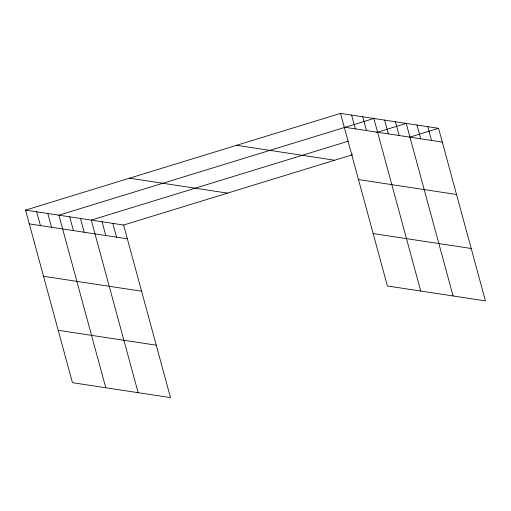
<?xml version="1.0" encoding="UTF-8"?>
<svg xmlns="http://www.w3.org/2000/svg" width="511" height="511" viewBox="0 0 511 511"><rect width="100%" height="100%" fill="white"/><g stroke="black" fill="none" stroke-linecap="round" stroke-linejoin="round"><path stroke-width="0.77" d="M25.55 210.104L123.605 225.032L170.489 397.603L72.441 382.682L25.55 210.104L340.511 113.397L438.559 128.318L485.45 300.896L387.395 285.968L340.511 113.397M348.208 141.202L91.245 220.107L138.136 392.678M376.077 132.643L406.207 123.394L453.091 295.971M123.605 225.032L352.705 154.686M409.943 137.108L438.559 128.318M344.254 127.175L442.309 142.103M236.574 145.309L334.628 160.23M358.492 179.578L456.547 194.499M129.487 178.192L227.542 193.113M373.158 233.572L471.212 248.493M29.293 223.888L127.348 238.809M43.531 276.291L141.585 291.213M58.203 330.278L156.257 345.2M427.777 126.677L431.52 140.461M416.989 125.035L420.732 138.82M395.418 121.752L399.161 135.53M384.63 120.111L388.379 133.888M420.732 291.046L373.848 118.469L58.886 215.182L105.777 387.753M362.733 116.776L366.476 130.561M351.619 115.084L355.362 128.868M112.816 223.39L116.559 237.168M102.034 221.748L105.777 235.526M80.463 218.465L84.206 232.243M69.675 216.824L73.418 230.602M47.779 213.489L51.522 227.267M36.664 211.797L40.407 225.575"/></g></svg>
